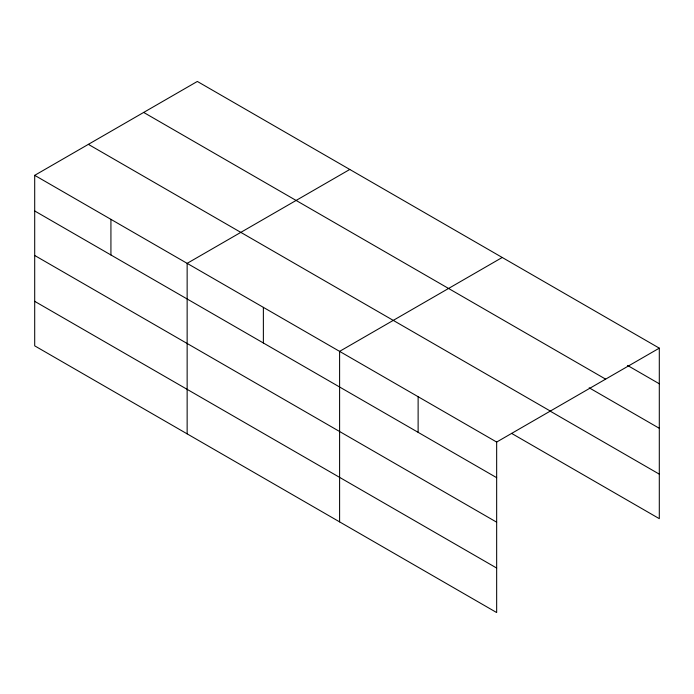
<?xml version="1.0" encoding="UTF-8"?>
<svg xmlns="http://www.w3.org/2000/svg" width="694" height="694" viewBox="0 0 694 694"><rect width="100%" height="100%" fill="white"/><g stroke="black" fill="none" stroke-linecap="round" stroke-linejoin="round"><path stroke-width="1.04" d="M34.7 175.339L496.661 442.052L496.661 612.55L34.7 345.846L34.7 175.339L197.339 81.45L659.3 348.154L659.3 518.661L511.582 433.377M349.785 169.457L187.146 263.356L187.146 433.854M502.23 257.474L339.6 351.372L339.6 521.871M496.661 442.052L659.3 348.154M627.515 365.426L659.3 383.782M143.667 112.428L605.628 379.141M589.18 387.807L659.3 428.293M88.372 144.361L550.333 411.065M549.917 410.995L659.3 474.149M34.7 210.967L496.661 477.68M34.7 255.47L496.661 522.183M34.7 301.335L496.661 568.048M418.126 396.716L418.126 432.336M263.373 307.364L263.373 342.983M110.927 219.347L110.927 254.976"/></g></svg>
